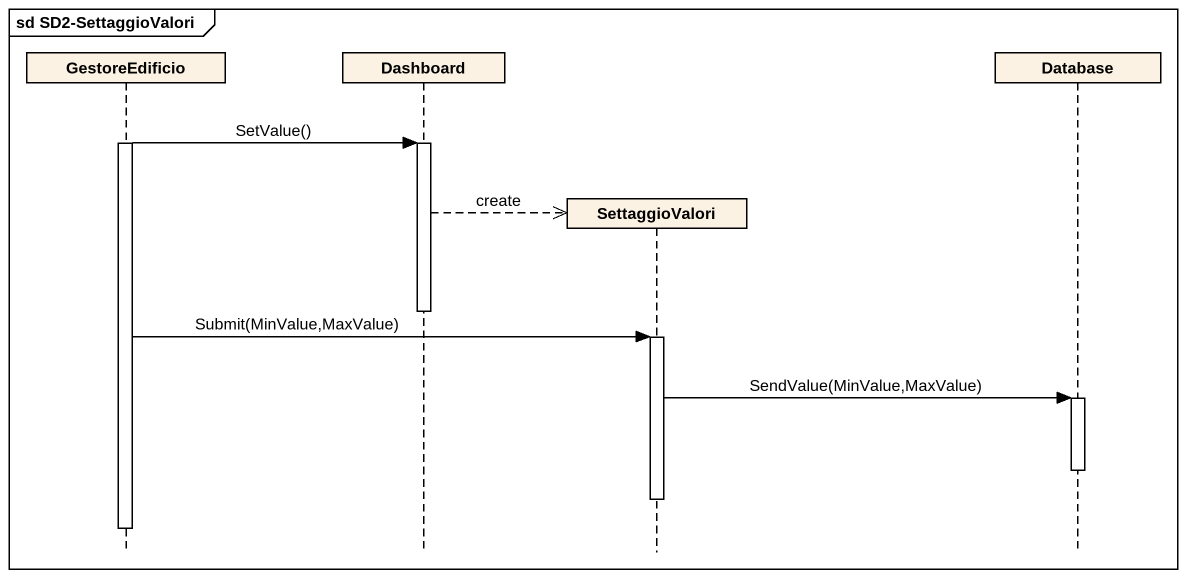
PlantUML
@startuml
mainframe sd SD2-SettaggioValori
hide footbox
participant GestoreEdificio
participant Dashboard
participant SettaggioValori
participant "Database" as Database_

activate GestoreEdificio
GestoreEdificio -> Dashboard : SetValue()
activate Dashboard
Dashboard -->> SettaggioValori ** : create
deactivate Dashboard
GestoreEdificio -> SettaggioValori : Submit(MinValue,MaxValue)
activate SettaggioValori
SettaggioValori -> Database_ : SendValue(MinValue,MaxValue)
activate Database_
deactivate Database_
deactivate SettaggioValori
deactivate GestoreEdificio
@enduml
